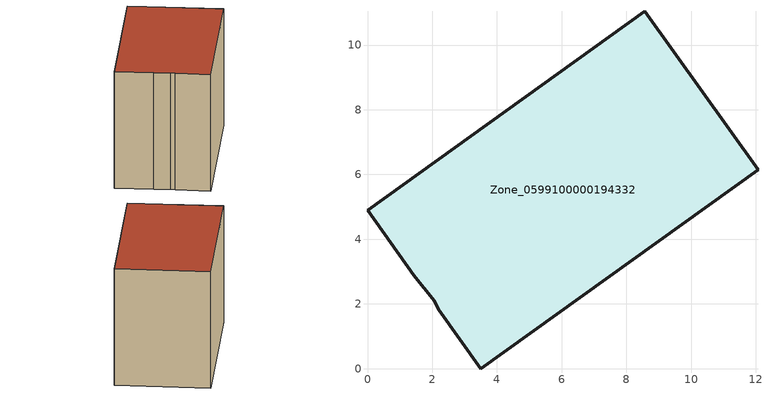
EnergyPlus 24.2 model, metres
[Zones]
Zone_0599100000194332
 floor ground (C_G): 3.49,0 2.2,1.81 2.06,2.1 1.43,2.89 0,4.89 8.57,11.04 12.06,6.15 z0
 wall outside (C_F): 3.49,0 12.06,6.15 8.57,11.04 0,4.89 1.43,2.89 2.06,2.1 2.2,1.81 3.49,0 z0:7.85
 roof outside (C_R): 2.2,1.81 3.49,0 12.06,6.15 8.57,11.04 0,4.89 1.43,2.89 2.06,2.1 z7.85
[BUILDING]
Pand.0599100000194332: North Axis=0; Terrain=City; Loads Convergence Tolerance Value=0.04; Temperature Convergence Tolerance Value=0.4; Solar Distribution=FullExterior; Maximum Number of Warmup Days=25; Minimum Number of Warmup Days=1
[Site:Location]
Rotterdam.The.Hague.AP_ZH_NLD Design_Conditions: Latitude=51.96; Longitude=4.45; Time Zone=1; Elevation=-4.5
[SITE:GROUNDTEMPERATURE:BUILDINGSURFACE]
18, 18, 18, 18, 18, 18, 18, 18, 18, 18, 18, 18
[MATERIAL] Thermal Absorptance=0.9; Solar Absorptance=0.7; Visible Absorptance=0.7
Name | Roughness | Thickness | Conductivity | Density | Specific Heat
G.TI.1975-1991 | MediumSmooth | 0.15 | 0.288461 | 540 | 1210
F.TI.1975-1991 | Rough | 0.3 | 0.230769 | 1920 | 840
R.TI.1975-1991 | MediumRough | 0.2 | 0.153846 | 1500 | 1000
[CONSTRUCTION]
C_G: G.TI.1975-1991
C_F: F.TI.1975-1991
C_R: R.TI.1975-1991
[ZONE]
Zone_0599100000194332: Type=1; Multiplier=1; Ceiling Height=Autocalculate; Volume=Autocalculate; Floor Area=autocalculate; Part of Total Floor Area=Yes
[ZONEINFILTRATION:DESIGNFLOWRATE]
Infil_Zone_0599100000194332: Zone or ZoneList or Space or SpaceList=Zone_0599100000194332; Schedule=AlwaysOn; Design Flow Rate Calculation Method=Flow/Area; Flow Rate per Floor Area=0.003; Constant Term Coefficient=1; Temperature Term Coefficient=0; Velocity Term Coefficient=0; Velocity Squared Term Coefficient=0
[HVACTEMPLATE:ZONE:IDEALLOADSAIRSYSTEM]
Zone_0599100000194332: Maximum Heating Supply Air Temperature=50; Minimum Cooling Supply Air Temperature=13; Maximum Heating Supply Air Humidity Ratio=0.0156; Minimum Cooling Supply Air Humidity Ratio=0.0077; Heating Limit=NoLimit; Cooling Limit=NoLimit; Dehumidification Control Type=ConstantSensibleHeatRatio; Cooling Sensible Heat Ratio=0.7; Dehumidification Setpoint=60; Humidification Control Type=None; Humidification Setpoint=30; Outdoor Air Method=None; Outdoor Air Flow Rate per Person=0.00944; Outdoor Air Flow Rate per Zone Floor Area=0; Outdoor Air Flow Rate per Zone=0; Demand Controlled Ventilation Type=None; Outdoor Air Economizer Type=NoEconomizer; Heat Recovery Type=None; Sensible Heat Recovery Effectiveness=0.7; Latent Heat Recovery Effectiveness=0.65
[ZONECONTROL:THERMOSTAT]
ThermostatControl_Zone_0599100000194332: Zone or ZoneList=Zone_0599100000194332; Control Type Schedule=DualSetpointControlType; Control 1=Thermostat_Zone_0599100000194332; Temperature Difference Between Cutout And Setpoint=0
[THERMOSTATSETPOINT:DUALSETPOINT]
Thermostat_Zone_0599100000194332: Heating Setpoint Temperature Schedule=HeatingSetpoint_Zone_0599100000194332; Cooling Setpoint Temperature Schedule=CoolingSetpoint_Zone_0599100000194332
[SCHEDULE:COMPACT]
HeatingSetpoint_Zone_0599100000194332: Through: 12/31, For: AllDays, Until: 24:00, 21
CoolingSetpoint_Zone_0599100000194332: Through: 12/31, For: AllDays, Until: 24:00, 24
DualSetpointControlType: Through: 12/31, For: AllDays, Until: 24:00, 4
AlwaysOn: Through: 12/31, For: AllDays, Until: 24:00, 1
